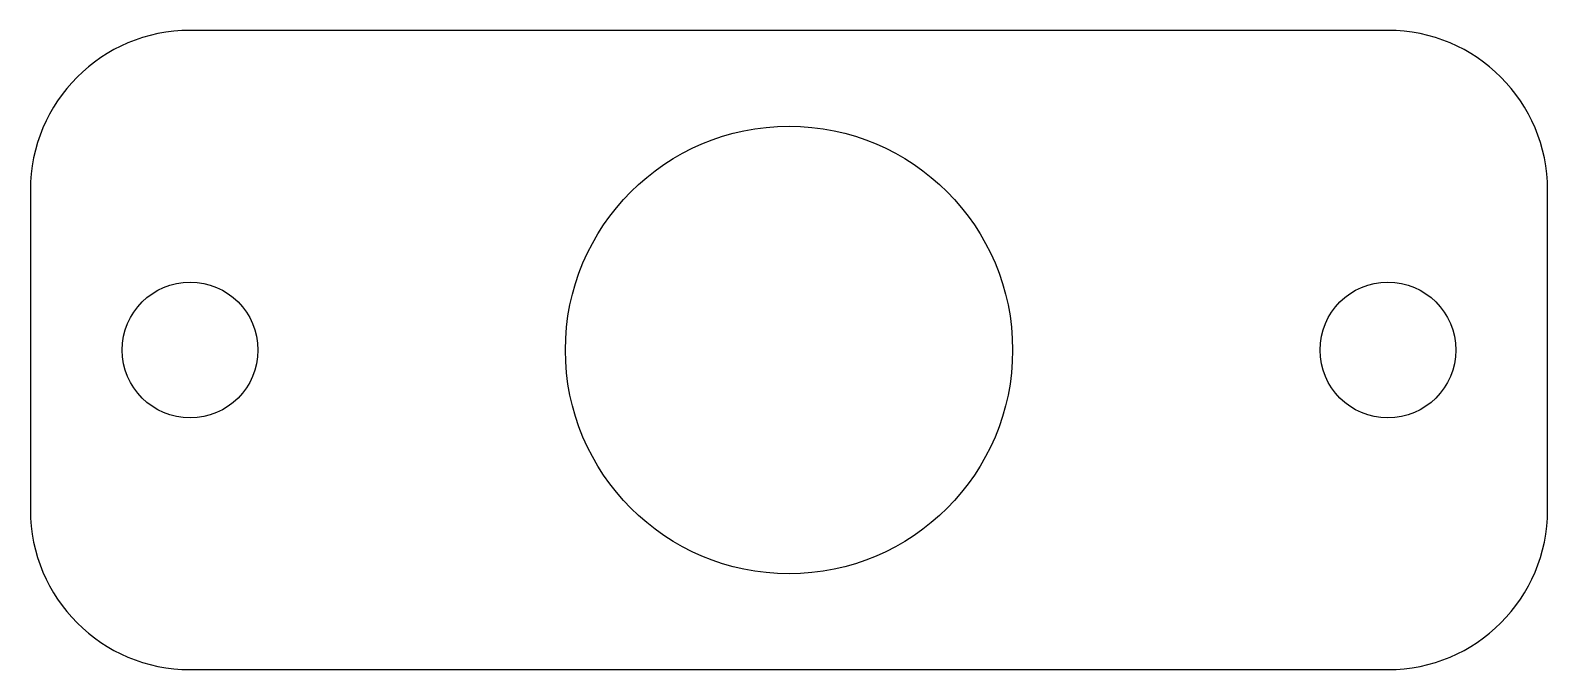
# Model space of a CAD drawing. Header units: millimetres. Extents: x 300 to 395, y -40 to 0.
import ezdxf

# ---------------------------------------------------------------- set-up
doc = ezdxf.new("R2010")
doc.units = ezdxf.units.MM

msp = doc.modelspace()

# ---------------------------------------------------------------- linework, layer by layer
at = {"color": 7, "linetype": 'Continuous', "lineweight": 25}
for p, q in [((385, 0), (310, 0)), ((300, -10), (300, -30)), ((395, -30), (395, -10)), ((310, -40), (385, -40))]:
    msp.add_line(p, q, dxfattribs=at)
for centre, radius in [((347.5, -20), 14), ((310, -20), 4.25), ((385, -20), 4.25)]:
    msp.add_circle(centre, radius, dxfattribs=at)
for centre, start, end in [((310, -10), 90, 180), ((385, -10), 0, 90), ((310, -30), 180, 270), ((385, -30), 270, 0)]:
    msp.add_arc(centre, 10, start, end, dxfattribs=at)

doc.saveas('drawing.dxf')
